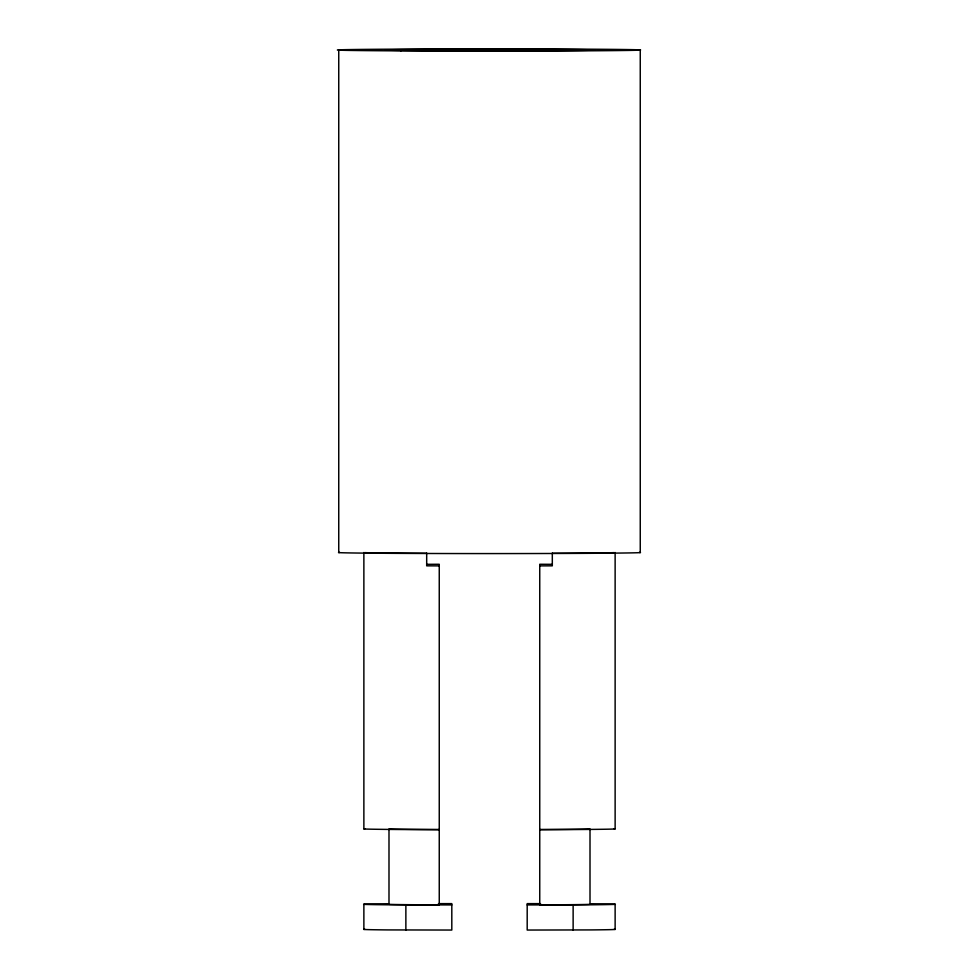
<?xml version="1.0" encoding="UTF-8"?>
<svg xmlns="http://www.w3.org/2000/svg" width="979" height="979" viewBox="0 0 979 979"><rect width="100%" height="100%" fill="white"/><g stroke="black" fill="none" stroke-linecap="round" stroke-linejoin="round"><path stroke-width="1.47" d="M527.192 904.926L591.132 904.792A125.63 0.881 0 0 0 591.132 903.752M540.555 903.629L527.192 903.629L527.192 930.05L591.132 929.915A125.63 0.881 0 0 0 614.139 929.279M552.315 553.282L556.818 553.257A125.63 0.881 0 0 0 614.139 552.621M426.685 564.32L439.253 564.271L439.253 904.877L435.643 904.865A100.507 0.71 0 0 1 388.993 904.266L388.993 828.895A100.507 0.71 0 0 0 435.643 829.482L439.253 829.507M539.747 565.886L552.315 565.838L552.315 553.147M539.747 829.507L543.357 829.482A100.507 0.71 0 0 0 590.007 828.895L590.007 904.266A100.507 0.71 0 0 1 543.357 904.865L539.747 904.877L539.747 564.271L552.315 564.32M539.747 829.702L542.99 829.69A125.63 0.881 0 0 0 614.139 828.785M438.445 903.629L451.808 903.629L451.808 930.05L387.868 929.915A125.63 0.881 0 0 1 364.861 929.279M387.868 903.752A125.63 0.881 0 0 0 387.868 904.792L451.808 904.926M426.685 553.282L422.182 553.257A125.63 0.881 0 0 1 364.861 552.621M439.253 565.886L426.685 565.838L426.685 553.147M439.253 829.702L436.01 829.69A125.63 0.881 0 0 1 364.861 828.785M640.254 50.002L640.254 552.511M615.13 552.511L615.13 828.895M615.13 904.266L615.13 929.389M573.131 904.926L573.131 930.05M405.869 904.926L405.869 930.05M363.87 552.511L363.87 828.895M363.87 904.266L363.87 929.389M338.746 50.002L338.746 552.511M639.434 552.401A150.754 1.052 0 0 1 489.5 553.576A150.754 1.052 0 0 1 339.566 552.401M400.888 50.859A150.754 1.052 0 0 0 639.434 50.125A150.754 1.052 0 0 0 428.178 49.036A150.754 1.052 0 0 0 400.888 50.859M425.694 50.602A105.524 0.746 0 0 0 594.192 50.1A105.524 0.746 0 0 0 448.602 49.329A105.524 0.746 0 0 0 425.694 50.602"/></g></svg>
